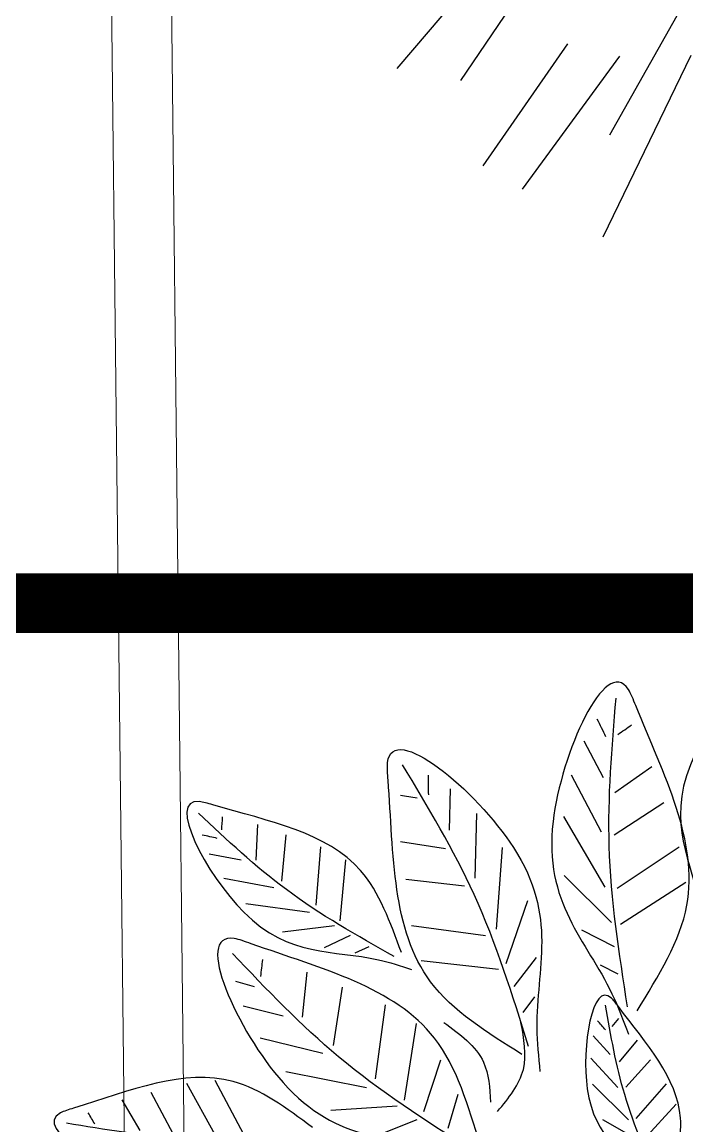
# Model space of a CAD drawing. Header units: metres. Extents: x -1655 to 449, y 40 to 361.
# Drawn here: x 97.846 to 98.402, y 49.079 to 50.003 of the extents above; entities that cross this region are included whole.
import ezdxf

# ---------------------------------------------------------------- set-up
doc = ezdxf.new("R2010")
doc.units = ezdxf.units.M
doc.header["$MEASUREMENT"] = 0
doc.linetypes.add('ACAD_ISO10W100', pattern=[18, 12, -3, 0, -3])
doc.layers.add('13', color=13, linetype='Continuous', lineweight=9)
doc.layers.add('Layer5', color=31, linetype='Continuous', lineweight=9)
doc.layers.add('paisajismo', color=7, linetype='Continuous')

# ---------------------------------------------------------------- blocks, each defined once
blk = doc.blocks.new('AABBSEC')
at = {"layer": '13', "linetype": 'ACAD_ISO10W100', "ltscale": 0.1, "const_width": 0.05}
blk.add_lwpolyline([(6887.74196, 1839.35478), (6887.74196, 1838.50089), (6908.77372, 1838.50089), (6908.77372, 1839.29472)], dxfattribs=at)
blk = doc.blocks.new('derakht1')
at = {"layer": 'paisajismo', "color": 96}
for p, q in [((4591.49466, 2088.06126), (4591.42542, 2087.93874)), ((4591.3932, 2088.01525), (4591.34847, 2087.96287)), ((4591.39377, 2087.99131), (4591.3715, 2087.95846)), ((4591.41026, 2087.9718), (4591.37962, 2087.92755)), ((4591.42904, 2087.96724), (4591.39379, 2087.9192)), ((4591.45488, 2087.9675), (4591.42306, 2087.90174))]:
    blk.add_line(p, q, dxfattribs=at)
blk = doc.blocks.new('A$C67B00017')
at = {"layer": 'paisajismo', "color": 153}
for p, q in [((1.6645, 1.116), (1.7475, 1.2449)), ((1.2402, 1.1619), (1.3102, 1.2258)), ((1.7355, 1.1094), (1.8172, 1.2316)), ((1.841, 1.1032), (1.9044, 1.2013)), ((1.3436, 1.1263), (1.397, 1.1749)), ((1.9239, 1.1046), (1.9756, 1.1774)), ((1.2799, 1.0803), (1.2395, 1.1506)), ((1.3934, 1.1141), (1.4358, 1.1494)), ((1.4009, 1.0572), (1.343, 1.1104)), ((1.5847, 1.0761), (1.5671, 1.1105)), ((1.4448, 1.0617), (1.4077, 1.0956)), ((1.6533, 1.039), (1.6209, 1.1037)), ((1.7604, 1.0049), (1.668, 1.0982)), ((1.8771, 1.0033), (1.7377, 1.0849)), ((1.9592, 1.0187), (1.8466, 1.078)), ((2.0259, 1.0439), (1.9539, 1.0817)), ((1.5213, 0.9464), (1.4903, 0.9234)), ((1.5993, 0.9494), (1.5416, 0.9057)), ((1.7104, 0.9326), (1.5863, 0.8898)), ((1.5752, 0.8753), (1.5927, 0.723)), ((1.8158, 0.8824), (1.6547, 0.8708)), ((1.6419, 0.8498), (1.6612, 0.7041)), ((1.8826, 0.8323), (1.7554, 0.8289)), ((1.7393, 0.8088), (1.7528, 0.6928)), ((1.2629, 0.776), (1.3296, 0.7961)), ((1.2952, 0.7284), (1.3974, 0.7618)), ((1.813, 0.7709), (1.8271, 0.6827)), ((1.9313, 0.7803), (1.85, 0.7782)), ((1.2527, 0.6478), (1.2795, 0.7151)), ((1.3178, 0.6906), (1.4692, 0.7141)), ((1.2982, 0.5451), (1.3067, 0.6761)), ((1.36, 0.6331), (1.5056, 0.6531)), ((1.3746, 0.4568), (1.3431, 0.6152)), ((1.6081, 0.5931), (1.6207, 0.6206)), ((1.4253, 0.5501), (1.5408, 0.5678)), ((1.6187, 0.5327), (1.6427, 0.5842)), ((1.6716, 0.5633), (1.7914, 0.575)), ((1.6498, 0.4501), (1.6623, 0.5525)), ((1.4406, 0.4056), (1.4102, 0.5292)), ((1.7021, 0.5164), (1.8172, 0.5255)), ((1.7057, 0.3775), (1.6881, 0.5031)), ((1.4814, 0.4891), (1.5702, 0.4987)), ((1.7496, 0.4483), (1.841, 0.4571)), ((1.5037, 0.3725), (1.4842, 0.4514)), ((1.7552, 0.3344), (1.7368, 0.4326)), ((1.7909, 0.398), (1.861, 0.4016)), ((1.2501, 0.3735), (1.3564, 0.3171)), ((1.8032, 0.3055), (1.7914, 0.3683)), ((1.2496, 0.3175), (1.3506, 0.2616)), ((1.2517, 0.2345), (1.3327, 0.1914)), ((1.2583, 0.1697), (1.3187, 0.1341))]:
    blk.add_line(p, q, dxfattribs=at)
at = {"layer": 'paisajismo', "color": 253}
for p, q in [((1.2816, 1.1467), (1.3497, 1.2068)), ((1.3494, 1.061), (1.2791, 1.1317))]:
    blk.add_line(p, q, dxfattribs=at)
at = {"layer": 'paisajismo', "color": 153}
for points in [[(1.6628, 1.3038), (1.8007, 1.4203), (2.1197, 1.4234), (2.1466, 1.4187), (1.979, 1.2535), (1.6982, 1.2731), (1.6311, 1.2815)], [(1.4941, 1.1484), (1.7019, 1.2466), (2.0955, 1.146), (2.1271, 1.1314), (1.8668, 0.983), (1.5277, 1.099), (1.4479, 1.1314)], [(1.1435, 1.2082), (1.2832, 1.234), (1.5024, 1.1117), (1.519, 1.098), (1.34, 1.0504), (1.1558, 1.1733), (1.1132, 1.2053)], [(1.1452, 1.1957), (1.3287, 1.1242), (1.5051, 1.0861)], [(2.0385, 1.1104), (2.0575, 1.1378)], [(1.4628, 1.0994), (1.4785, 1.1128)], [(1.5019, 1.1297), (1.8186, 1.0937), (2.1102, 1.1071)], [(1.4565, 1.0862), (1.4745, 1.0706)], [(2.0341, 1.0871), (2.0687, 1.0702)], [(1.4081, 0.9215), (1.5511, 0.7417), (1.9486, 0.658), (1.9834, 0.6571), (1.8155, 0.9052), (1.4601, 0.951), (1.3742, 0.9572)], [(1.4234, 0.9349), (1.7233, 0.8273), (1.979, 0.6863)], [(1.2289, 0.8395), (1.4402, 0.7493), (1.6262, 0.3882), (1.6363, 0.3548), (1.3525, 0.451), (1.2142, 0.7816), (1.1855, 0.8628)], [(1.2201, 0.8213), (1.4033, 0.5605), (1.6069, 0.3514)], [(1.9196, 0.7379), (1.9581, 0.7377)], [(1.6086, 0.6841), (1.7702, 0.6039), (1.9, 0.3124), (1.9064, 0.2858), (1.6881, 0.3739), (1.5945, 0.6393), (1.5756, 0.7043)], [(1.9133, 0.7151), (1.9182, 0.6821)], [(1.6008, 0.6702), (1.7328, 0.4575), (1.8832, 0.2844)], [(1.2641, 0.509), (1.3547, 0.3528), (1.302, 0.0382), (1.2927, 0.0125), (1.1593, 0.2064), (1.2277, 0.4794), (1.2478, 0.544)], [(1.25, 0.5016), (1.2428, 0.2514), (1.2726, 0.0241)], [(1.5415, 0.395), (1.5518, 0.3579)], [(1.5618, 0.4071), (1.5949, 0.4111)], [(1.2704, 0.0804), (1.2931, 0.0673)]]:
    blk.add_spline(points, degree=3, dxfattribs=at)
at = {"layer": 'paisajismo', "color": 210}
for points in [[(1.2955, 0.8737), (1.3786, 0.9245), (1.471, 0.9198)], [(1.471, 0.7675), (1.3925, 0.846), (1.314, 0.8598)]]:
    blk.add_spline(points, degree=3, dxfattribs=at)
at = {"layer": 'paisajismo', "color": 253}
for points in [[(1.8503, 0.3301), (1.8764, 0.3318)], [(1.8338, 0.3215), (1.8403, 0.2919)]]:
    blk.add_spline(points, degree=3, dxfattribs=at)

msp = doc.modelspace()

# ---------------------------------------------------------------- linework, layer by layer
at = {"layer": 'Layer5'}
for p, q in [((97.89408, 52.43954), (97.93747, 48.53967)), ((97.94464, 52.38954), (97.98692, 48.58967))]:
    msp.add_line(p, q, dxfattribs=at)

# ---------------------------------------------------------------- block references
msp.add_blockref('AABBSEC', (-6791.16913, -1788.98449))
at = {"xscale": 2.312637823219937, "yscale": 2.312637823219937, "zscale": 2.312637823219937}
msp.add_blockref('derakht1', (-10519.96665, -4778.73813), dxfattribs=at)
at = {"color": 1, "xscale": -0.4245304794960189, "yscale": 0.4245304794960189, "zscale": 0.4245304794960189, "rotation": 270}
msp.add_blockref('A$C67B00017', (97.87296, 48.54101), dxfattribs=at)

doc.saveas('drawing.dxf')
